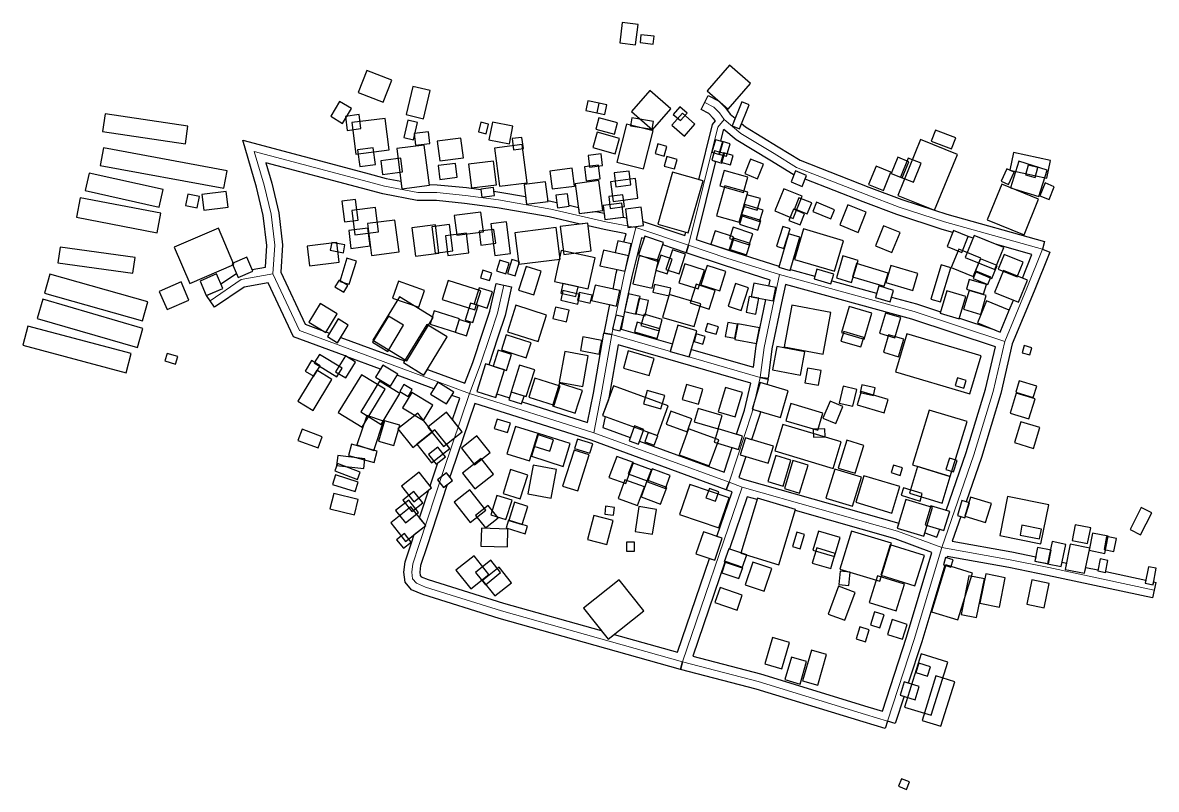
# Model space of a CAD drawing. Header units: metres. Extents: x 440623 to 441194, y 9210206 to 9210593.
import ezdxf

# ---------------------------------------------------------------- set-up
doc = ezdxf.new("R2010")
doc.units = ezdxf.units.M
doc.linetypes.add('DASHED', pattern=[0.25, -0.25])
for name, color, linetype in [('BANGUNAN', 4, 'Continuous'), ('JALAN', 8, 'Continuous'), ('JALAN_CL', 8, 'DASHED')]:
    doc.layers.add(name, color=color, linetype=linetype)

msp = doc.modelspace()

# ---------------------------------------------------------------- linework, layer by layer
at = {"layer": 'BANGUNAN'}
for points in [[(440931.63, 9210581.86), (440932.86, 9210592.02), (440924.92, 9210592.98), (440923.69, 9210582.82), (440931.63, 9210581.86)], [(440940.96, 9210586.1), (440934.32, 9210586.88), (440933.86, 9210582.91), (440940.49, 9210582.13), (440940.96, 9210586.1)], [(440989.51, 9210562.24), (440978.99, 9210571.48), (440967.74, 9210558.66), (440978.26, 9210549.42), (440989.51, 9210562.24)], [(440808.81, 9210564.03), (440796.17, 9210568.92), (440791.84, 9210557.73), (440804.48, 9210552.84), (440808.81, 9210564.03)], [(440819.35, 9210560.85), (440815.96, 9210546.62), (440824.71, 9210544.53), (440828.1, 9210558.77), (440819.35, 9210560.85)], [(440783.95, 9210542.15), (440788.47, 9210549.63), (440782.48, 9210553.25), (440777.96, 9210545.77), (440783.95, 9210542.15)], [(440913.3, 9210552.34), (440907.48, 9210553.55), (440906.46, 9210548.66), (440912.28, 9210547.45), (440913.3, 9210552.34)], [(440949.39, 9210549.5), (440938.87, 9210558.74), (440929.54, 9210548.11), (440940.06, 9210538.88), (440949.39, 9210549.5)], [(440916.04, 9210546.63), (440917.07, 9210551.59), (440913.16, 9210552.4), (440912.12, 9210547.45), (440916.04, 9210546.63)], [(440957.54, 9210547.31), (440953.92, 9210550.49), (440950.62, 9210546.73), (440954.24, 9210543.56), (440957.54, 9210547.31)], [(440988.86, 9210551.59), (440985.16, 9210553.1), (440980.23, 9210541.01), (440983.94, 9210539.5), (440988.86, 9210551.59)], [(440706.04, 9210540.83), (440664.31, 9210547.02), (440662.99, 9210538.12), (440704.72, 9210531.93), (440706.04, 9210540.83)], [(440792.32, 9210546.61), (440785.38, 9210545.73), (440786.28, 9210538.66), (440793.22, 9210539.55), (440792.32, 9210546.61)], [(440805.38, 9210544.68), (440788.69, 9210542.55), (440790.71, 9210526.68), (440807.4, 9210528.8), (440805.38, 9210544.68)], [(440819.75, 9210533.96), (440821.71, 9210542.66), (440816.83, 9210543.76), (440814.87, 9210535.06), (440819.75, 9210533.96)], [(440856.24, 9210536.96), (440857.46, 9210541.76), (440853.59, 9210542.74), (440852.37, 9210537.94), (440856.24, 9210536.96)], [(440857.68, 9210533.93), (440868.01, 9210531.87), (440869.77, 9210540.7), (440859.44, 9210542.76), (440857.68, 9210533.93)], [(440911.55, 9210539.27), (440920.98, 9210536.73), (440922.54, 9210542.52), (440913.11, 9210545.06), (440911.55, 9210539.27)], [(440935.66, 9210519.2), (440940.53, 9210538.44), (440926.96, 9210541.87), (440922.09, 9210522.63), (440935.66, 9210519.2)], [(440929.03, 9210540.97), (440939.99, 9210539.19), (440940.63, 9210543.14), (440929.67, 9210544.92), (440929.03, 9210540.97)], [(440961.5, 9210541.79), (440955.18, 9210547.34), (440949.9, 9210541.33), (440956.22, 9210535.78), (440961.5, 9210541.79)], [(440827.18, 9210537.99), (440820.02, 9210537.08), (440820.78, 9210531.12), (440827.94, 9210532.04), (440827.18, 9210537.99)], [(440910.1, 9210530.03), (440921.37, 9210526.88), (440923.53, 9210534.58), (440912.26, 9210537.74), (440910.1, 9210530.03)], [(441092.93, 9210534.95), (441082.79, 9210538.8), (441080.66, 9210533.19), (441090.81, 9210529.34), (441092.93, 9210534.95)], [(440825.13, 9210531.25), (440811.24, 9210529.48), (440813.83, 9210509.2), (440827.72, 9210510.97), (440825.13, 9210531.25)], [(440843.55, 9210534.74), (440831.69, 9210533.22), (440832.95, 9210523.3), (440844.82, 9210524.82), (440843.55, 9210534.74)], [(440874.44, 9210531.53), (440860.55, 9210529.76), (440863.01, 9210510.45), (440876.9, 9210512.22), (440874.44, 9210531.53)], [(440874.36, 9210535.14), (440869.4, 9210534.51), (440870.12, 9210528.83), (440875.08, 9210529.46), (440874.36, 9210535.14)], [(440942.83, 9210531.81), (440941.47, 9210527), (440946.06, 9210525.7), (440947.42, 9210530.51), (440942.83, 9210531.81)], [(440971.85, 9210533.94), (440970.06, 9210527.61), (440973.9, 9210526.52), (440975.7, 9210532.85), (440971.85, 9210533.94)], [(440977.5, 9210525.58), (440979.29, 9210531.9), (440975.44, 9210533), (440973.65, 9210526.68), (440977.5, 9210525.58)], [(441063.82, 9210505.89), (441082.34, 9210498.35), (441093.8, 9210526.51), (441075.28, 9210534.05), (441063.82, 9210505.89)], [(440661.75, 9210520.96), (440724.1, 9210509.45), (440725.74, 9210518.3), (440663.39, 9210529.81), (440661.75, 9210520.96)], [(440799.44, 9210529.9), (440791.5, 9210528.88), (440792.58, 9210520.37), (440800.52, 9210521.38), (440799.44, 9210529.9)], [(440813.26, 9210524.65), (440803.26, 9210523.37), (440804.14, 9210516.43), (440814.14, 9210517.7), (440813.26, 9210524.65)], [(440914.26, 9210526.89), (440907.71, 9210526.06), (440908.47, 9210520.11), (440915.02, 9210520.94), (440914.26, 9210526.89)], [(440947.33, 9210525.49), (440945.96, 9210520.68), (440951.22, 9210519.19), (440952.58, 9210524), (440947.33, 9210525.49)], [(440971.41, 9210528.37), (440970.04, 9210523.56), (440975.01, 9210522.15), (440976.38, 9210526.96), (440971.41, 9210528.37)], [(440975.95, 9210527.37), (440974.61, 9210522.66), (440979.42, 9210521.3), (440980.76, 9210526.01), (440975.95, 9210527.37)], [(441060.49, 9210516.97), (441066.04, 9210514.71), (441069.35, 9210522.82), (441063.79, 9210525.08), (441060.49, 9210516.97)], [(441065.17, 9210515.1), (441071.65, 9210512.46), (441075.55, 9210522.04), (441069.07, 9210524.67), (441065.17, 9210515.1)], [(441120.22, 9210518.66), (441138.89, 9210514.61), (441140.79, 9210523.41), (441122.13, 9210527.46), (441120.22, 9210518.66)], [(440833, 9210513.96), (440841.71, 9210515.07), (440840.82, 9210522.01), (440832.11, 9210520.9), (440833, 9210513.96)], [(440859.99, 9210523.17), (440847.45, 9210521.57), (440848.97, 9210509.67), (440861.51, 9210511.27), (440859.99, 9210523.17)], [(440899.73, 9210519.53), (440888.42, 9210518.09), (440889.56, 9210509.16), (440900.87, 9210510.6), (440899.73, 9210519.53)], [(440912.87, 9210521.12), (440905.81, 9210520.22), (440906.7, 9210513.27), (440913.75, 9210514.17), (440912.87, 9210521.12)], [(440986.64, 9210516.92), (440993.13, 9210514.28), (440996.09, 9210521.56), (440989.61, 9210524.2), (440986.64, 9210516.92)], [(441049.08, 9210511.29), (441056.49, 9210508.27), (441060.3, 9210517.64), (441052.89, 9210520.66), (441049.08, 9210511.29)], [(441119.48, 9210511.37), (441122.33, 9210517.56), (441118.7, 9210519.24), (441115.85, 9210513.05), (441119.48, 9210511.37)], [(441139.02, 9210518.62), (441124.7, 9210523.09), (441120.53, 9210509.73), (441134.85, 9210505.25), (441139.02, 9210518.62)], [(441133.02, 9210514.94), (441134.28, 9210519.93), (441129.44, 9210521.17), (441128.17, 9210516.18), (441133.02, 9210514.94)], [(440693.55, 9210508.8), (440656.23, 9210517.08), (440654.28, 9210508.29), (440691.6, 9210500.01), (440693.55, 9210508.8)], [(440913.15, 9210513.3), (440901.24, 9210511.78), (440903.16, 9210496.73), (440915.07, 9210498.25), (440913.15, 9210513.3)], [(440931.51, 9210514.36), (440919.05, 9210512.77), (440920.31, 9210502.85), (440932.77, 9210504.44), (440931.51, 9210514.36)], [(440928.34, 9210518.15), (440920.85, 9210517.19), (440921.73, 9210510.25), (440929.22, 9210511.2), (440928.34, 9210518.15)], [(440950.22, 9210517.54), (440942.78, 9210491.29), (440958.18, 9210486.93), (440965.62, 9210513.17), (440950.22, 9210517.54)], [(440976.3, 9210518.4), (440974.11, 9210510.7), (440986.08, 9210507.31), (440988.26, 9210515.01), (440976.3, 9210518.4)], [(441009.97, 9210512.69), (441015.53, 9210510.42), (441017.77, 9210515.93), (441012.22, 9210518.2), (441009.97, 9210512.69)], [(440725.29, 9210507.84), (440713.07, 9210506.28), (440714.08, 9210498.34), (440726.3, 9210499.9), (440725.29, 9210507.84)], [(440859.98, 9210509.81), (440853.67, 9210509), (440854.18, 9210505.04), (440860.48, 9210505.84), (440859.98, 9210509.81)], [(440886.24, 9210512.7), (440875.45, 9210511.33), (440876.71, 9210501.41), (440887.5, 9210502.78), (440886.24, 9210512.7)], [(440976.61, 9210510.71), (440972.33, 9210495.59), (440983.87, 9210492.32), (440988.16, 9210507.44), (440976.61, 9210510.71)], [(441001.71, 9210498.02), (441010.98, 9210494.25), (441015.55, 9210505.48), (441006.29, 9210509.25), (441001.71, 9210498.02)], [(441108.88, 9210493.5), (441127.41, 9210485.96), (441134.73, 9210503.95), (441116.21, 9210511.49), (441108.88, 9210493.5)], [(441142.6, 9210510.24), (441137.96, 9210512.13), (441135.34, 9210505.68), (441139.97, 9210503.79), (441142.6, 9210510.24)], [(440692.34, 9210496.88), (440651.76, 9210504.69), (440649.87, 9210494.87), (440690.45, 9210487.06), (440692.34, 9210496.88)], [(440705.99, 9210506.57), (440704.81, 9210500.84), (440710.68, 9210499.62), (440711.87, 9210505.36), (440705.99, 9210506.57)], [(440790.48, 9210503.83), (440783.54, 9210502.94), (440784.87, 9210492.48), (440791.82, 9210493.37), (440790.48, 9210503.83)], [(440892.21, 9210499.63), (440898.16, 9210500.39), (440897.35, 9210506.73), (440891.4, 9210505.97), (440892.21, 9210499.63)], [(440924.72, 9210501.9), (440915.3, 9210500.7), (440916.19, 9210493.76), (440925.6, 9210494.96), (440924.72, 9210501.9)], [(440925.22, 9210506.18), (440918.07, 9210505.26), (440918.83, 9210499.31), (440925.98, 9210500.22), (440925.22, 9210506.18)], [(440987.61, 9210506.2), (440985.97, 9210500.43), (440992.93, 9210498.45), (440994.57, 9210504.23), (440987.61, 9210506.2)], [(441020.38, 9210502.09), (441013.96, 9210504.71), (441011.7, 9210499.15), (441018.11, 9210496.54), (441020.38, 9210502.09)], [(441020.86, 9210497.76), (441029.99, 9210494.04), (441031.87, 9210498.67), (441022.74, 9210502.39), (441020.86, 9210497.76)], [(440800.46, 9210499.78), (440788.56, 9210498.27), (440790.12, 9210486.02), (440802.02, 9210487.54), (440800.46, 9210499.78)], [(440841.5, 9210485.76), (440854.9, 9210487.47), (440853.64, 9210497.39), (440840.24, 9210495.68), (440841.5, 9210485.76)], [(440934.46, 9210499.89), (440926.52, 9210498.88), (440927.7, 9210489.62), (440935.64, 9210490.64), (440934.46, 9210499.89)], [(440994.79, 9210493.15), (440985.54, 9210496.14), (440984.01, 9210491.39), (440993.26, 9210488.4), (440994.79, 9210493.15)], [(440995.98, 9210498.35), (440986.65, 9210501.36), (440984.81, 9210495.66), (440994.13, 9210492.64), (440995.98, 9210498.35)], [(441008.92, 9210493.22), (441014.48, 9210490.96), (441016.78, 9210496.61), (441011.22, 9210498.87), (441008.92, 9210493.22)], [(441047.86, 9210497.33), (441038.6, 9210501.1), (441034.48, 9210490.99), (441043.74, 9210487.22), (441047.86, 9210497.33)], [(440810.35, 9210493.44), (440796.46, 9210491.67), (440798.51, 9210475.57), (440812.4, 9210477.34), (440810.35, 9210493.44)], [(440830.7, 9210491.06), (440818.8, 9210489.55), (440820.63, 9210475.18), (440832.54, 9210476.7), (440830.7, 9210491.06)], [(440837.8, 9210491.11), (440828.87, 9210489.97), (440830.54, 9210476.81), (440839.47, 9210477.95), (440837.8, 9210491.11)], [(440866.61, 9210492.61), (440858.67, 9210491.6), (440860.73, 9210475.48), (440868.66, 9210476.5), (440866.61, 9210492.61)], [(440907.51, 9210491.91), (440893.63, 9210490.14), (440895.42, 9210476.08), (440909.31, 9210477.85), (440907.51, 9210491.91)], [(441052.49, 9210480.46), (441060.83, 9210477.07), (441064.9, 9210487.09), (441056.57, 9210490.48), (441052.49, 9210480.46)], [(440706.98, 9210461.43), (440729.22, 9210470.95), (440721.34, 9210489.34), (440699.11, 9210479.81), (440706.98, 9210461.43)], [(440796.73, 9210489.34), (440787.03, 9210488.1), (440788.17, 9210479.17), (440797.87, 9210480.41), (440796.73, 9210489.34)], [(440837.05, 9210475.57), (440847.63, 9210476.92), (440846.36, 9210486.84), (440835.78, 9210485.49), (440837.05, 9210475.57)], [(440860.26, 9210488.71), (440852.78, 9210487.76), (440853.66, 9210480.82), (440861.14, 9210481.77), (440860.26, 9210488.71)], [(440891.66, 9210489.64), (440870.82, 9210486.98), (440872.84, 9210471.11), (440893.68, 9210473.77), (440891.66, 9210489.64)], [(440945.69, 9210482.06), (440936.2, 9210485.24), (440933.05, 9210475.84), (440942.54, 9210472.66), (440945.69, 9210482.06)], [(440980.92, 9210484.98), (440971.76, 9210487.95), (440969.6, 9210481.29), (440978.77, 9210478.32), (440980.92, 9210484.98)], [(440978.95, 9210484.08), (440988.9, 9210480.87), (440990.75, 9210486.57), (440980.8, 9210489.79), (440978.95, 9210484.08)], [(441009.58, 9210488.93), (441005.78, 9210490.16), (441002.58, 9210480.26), (441006.38, 9210479.03), (441009.58, 9210488.93)], [(441003.74, 9210469.7), (441009.49, 9210467.99), (441014.46, 9210484.73), (441008.71, 9210486.44), (441003.74, 9210469.7)], [(441011.7, 9210473.59), (441031.79, 9210467.63), (441036.34, 9210482.96), (441016.26, 9210488.93), (441011.7, 9210473.59)], [(441099.31, 9210485.22), (441091.9, 9210488.23), (441088.59, 9210480.09), (441096, 9210477.08), (441099.31, 9210485.22)], [(441117.12, 9210479.55), (441102.24, 9210485.61), (441097.72, 9210474.49), (441112.6, 9210468.44), (441117.12, 9210479.55)], [(440640.46, 9210471.85), (440678.25, 9210466.68), (440679.34, 9210474.6), (440641.54, 9210479.78), (440640.46, 9210471.85)], [(440781, 9210482.14), (440766.09, 9210480.24), (440767.36, 9210470.32), (440782.27, 9210472.22), (440781, 9210482.14)], [(440785.1, 9210480.9), (440778.47, 9210482.12), (440777.75, 9210478.19), (440784.37, 9210476.97), (440785.1, 9210480.9)], [(440922.62, 9210482.92), (440921.31, 9210477.07), (440928.15, 9210475.53), (440929.46, 9210481.39), (440922.62, 9210482.92)], [(440979.34, 9210478.56), (440987.52, 9210475.91), (440989.37, 9210481.62), (440981.18, 9210484.27), (440979.34, 9210478.56)], [(440731.33, 9210464.43), (440738.69, 9210467.58), (440735.65, 9210474.66), (440728.3, 9210471.51), (440731.33, 9210464.43)], [(440787.3, 9210461.05), (440790.91, 9210472.68), (440786.14, 9210474.16), (440782.53, 9210462.53), (440787.3, 9210461.05)], [(440863.2, 9210473.16), (440861.52, 9210467.83), (440866.29, 9210466.32), (440867.97, 9210471.65), (440863.2, 9210473.16)], [(440869.29, 9210473.55), (440867.07, 9210466.51), (440870.88, 9210465.31), (440873.11, 9210472.35), (440869.29, 9210473.55)], [(440894.17, 9210478.12), (440890.67, 9210462.51), (440907.75, 9210458.68), (440911.25, 9210474.3), (440894.17, 9210478.12)], [(440915.38, 9210478.23), (440913.63, 9210470.42), (440926.31, 9210467.58), (440928.06, 9210475.39), (440915.38, 9210478.23)], [(440933.42, 9210475.45), (440930.25, 9210461.31), (440940.01, 9210459.12), (440943.18, 9210473.27), (440933.42, 9210475.45)], [(440941.89, 9210468.17), (440947.58, 9210466.26), (440950.09, 9210473.75), (440944.4, 9210475.66), (440941.89, 9210468.17)], [(440946.86, 9210468.58), (440953.5, 9210466.35), (440956.81, 9210476.24), (440950.17, 9210478.47), (440946.86, 9210468.58)], [(441043.79, 9210473.08), (441036.12, 9210475.36), (441032.82, 9210464.24), (441040.49, 9210461.97), (441043.79, 9210473.08)], [(441090.7, 9210469.53), (441101.81, 9210465.01), (441105.58, 9210474.27), (441094.47, 9210478.79), (441090.7, 9210469.53)], [(441102.74, 9210467.41), (441111.2, 9210463.96), (441113.83, 9210470.45), (441105.38, 9210473.89), (441102.74, 9210467.41)], [(441123.95, 9210464.79), (441126.98, 9210472.2), (441117.34, 9210476.13), (441114.32, 9210468.73), (441123.95, 9210464.79)], [(440854.61, 9210468.17), (440853.41, 9210464.36), (440857.97, 9210462.92), (440859.18, 9210466.73), (440854.61, 9210468.17)], [(440876.46, 9210470.08), (440872.68, 9210458.12), (440880.31, 9210455.71), (440884.09, 9210467.67), (440876.46, 9210470.08)], [(440953.42, 9210461.84), (440963.21, 9210458.67), (440966.29, 9210468.19), (440956.5, 9210471.35), (440953.42, 9210461.84)], [(440964.48, 9210460.81), (440974, 9210457.74), (440977.15, 9210467.5), (440967.64, 9210470.58), (440964.48, 9210460.81)], [(441031.5, 9210466.08), (441023.02, 9210468.6), (441021.6, 9210463.81), (441030.07, 9210461.29), (441031.5, 9210466.08)], [(441040.95, 9210464.75), (441056.87, 9210460.02), (441058.87, 9210466.73), (441042.94, 9210471.46), (441040.95, 9210464.75)], [(441057.74, 9210461.88), (441071.35, 9210457.84), (441073.91, 9210466.47), (441060.3, 9210470.51), (441057.74, 9210461.88)], [(441080.48, 9210453.54), (441085.27, 9210452.12), (441090.41, 9210469.41), (441085.62, 9210470.84), (441080.48, 9210453.54)], [(441110.7, 9210464.66), (441103.34, 9210467.65), (441101.83, 9210463.95), (441109.19, 9210460.95), (441110.7, 9210464.66)], [(441124.67, 9210451.95), (441129.21, 9210463.06), (441116.98, 9210468.06), (441112.44, 9210456.95), (441124.67, 9210451.95)], [(440633.66, 9210456.61), (440683.04, 9210442.56), (440685.78, 9210452.18), (440636.4, 9210466.23), (440633.66, 9210456.61)], [(440695.47, 9210448.3), (440706.5, 9210453.03), (440702.56, 9210462.22), (440691.54, 9210457.49), (440695.47, 9210448.3)], [(440715.27, 9210455.34), (440723.62, 9210458.91), (440720.47, 9210466.27), (440712.12, 9210462.69), (440715.27, 9210455.34)], [(440786.6, 9210460.47), (440782.18, 9210463.16), (440780.1, 9210459.74), (440784.52, 9210457.05), (440786.6, 9210460.47)], [(440825.31, 9210457.94), (440812.13, 9210462.58), (440809.14, 9210454.09), (440822.32, 9210449.45), (440825.31, 9210457.94)], [(440837.11, 9210462.9), (440834.09, 9210453.37), (440850.59, 9210448.15), (440853.6, 9210457.69), (440837.11, 9210462.9)], [(441098.35, 9210458.63), (441106.99, 9210456.06), (441108.42, 9210460.86), (441099.77, 9210463.42), (441098.35, 9210458.63)], [(440852.79, 9210459.31), (440850.21, 9210451.12), (440856.88, 9210449.01), (440859.47, 9210457.2), (440852.79, 9210459.31)], [(440894.98, 9210461.52), (440893.89, 9210456.64), (440901.55, 9210454.92), (440902.65, 9210459.8), (440894.98, 9210461.52)], [(440895.02, 9210457.84), (440893.93, 9210452.96), (440902.48, 9210451.04), (440903.58, 9210455.92), (440895.02, 9210457.84)], [(440908.79, 9210451.59), (440909.67, 9210455.49), (440903.23, 9210456.93), (440902.36, 9210453.03), (440908.79, 9210451.59)], [(440921.95, 9210450.08), (440923.69, 9210457.89), (440911.23, 9210460.68), (440909.48, 9210452.88), (440921.95, 9210450.08)], [(440931.9, 9210445.97), (440933.91, 9210454.92), (440928.05, 9210456.24), (440926.05, 9210447.28), (440931.9, 9210445.97)], [(440941.22, 9210460.96), (440940.34, 9210457.05), (440948.54, 9210455.22), (440949.41, 9210459.12), (440941.22, 9210460.96)], [(440971.69, 9210457.95), (440962.18, 9210461.03), (440959.13, 9210451.62), (440968.65, 9210448.55), (440971.69, 9210457.95)], [(440988.57, 9210459.25), (440981.91, 9210461.4), (440978.21, 9210449.97), (440984.87, 9210447.82), (440988.57, 9210459.25)], [(440991.22, 9210461.55), (440989.93, 9210454.67), (441000.93, 9210452.62), (441002.22, 9210459.5), (440991.22, 9210461.55)], [(441052.45, 9210454.44), (441059.87, 9210452.24), (441061.57, 9210457.99), (441054.16, 9210460.19), (441052.45, 9210454.44)], [(441085.14, 9210446.45), (441094.73, 9210443.6), (441098.06, 9210454.83), (441088.48, 9210457.68), (441085.14, 9210446.45)], [(441096.9, 9210448.44), (441105.53, 9210445.88), (441108.35, 9210455.37), (441099.72, 9210457.93), (441096.9, 9210448.44)], [(440683.31, 9210438.81), (440632.81, 9210453.46), (440630.02, 9210443.86), (440680.53, 9210429.2), (440683.31, 9210438.81)], [(440781.14, 9210446.16), (440772.6, 9210451.36), (440766.9, 9210442), (440775.44, 9210436.8), (440781.14, 9210446.16)], [(440829.66, 9210444.29), (440812.58, 9210454.69), (440799.27, 9210432.82), (440816.35, 9210422.43), (440829.66, 9210444.29)], [(440848.5, 9210451.48), (440845.8, 9210442.92), (440849.61, 9210441.72), (440852.32, 9210450.28), (440848.5, 9210451.48)], [(440871.25, 9210450.45), (440867.03, 9210437.1), (440882.55, 9210432.19), (440886.77, 9210445.54), (440871.25, 9210450.45)], [(440933.23, 9210453.88), (440931.52, 9210446.24), (440936.39, 9210445.15), (440938.11, 9210452.79), (440933.23, 9210453.88)], [(440945.26, 9210444.29), (440961.11, 9210439.72), (440964.43, 9210451.25), (440948.59, 9210455.82), (440945.26, 9210444.29)], [(440988.84, 9210454.93), (440987.34, 9210446.91), (440992.26, 9210445.99), (440993.76, 9210454.01), (440988.84, 9210454.93)], [(441010.39, 9210450.48), (441006.47, 9210429.48), (441026.13, 9210425.81), (441030.05, 9210446.81), (441010.39, 9210450.48)], [(441115.37, 9210436.91), (441119.9, 9210448.02), (441108.51, 9210452.67), (441103.97, 9210441.56), (441115.37, 9210436.91)], [(440814.71, 9210440.36), (440807.02, 9210445.04), (440799.03, 9210431.91), (440806.72, 9210427.23), (440814.71, 9210440.36)], [(440830.14, 9210447.61), (440828.03, 9210440.94), (440840.82, 9210436.9), (440842.93, 9210443.57), (440830.14, 9210447.61)], [(440891.25, 9210449.57), (440889.94, 9210443.72), (440896.87, 9210442.16), (440898.19, 9210448.02), (440891.25, 9210449.57)], [(440923.92, 9210437.5), (440925.51, 9210444.62), (440921.61, 9210445.5), (440920.01, 9210438.38), (440923.92, 9210437.5)], [(440934.2, 9210440.24), (440943.42, 9210437.58), (440945.09, 9210443.35), (440935.86, 9210446.01), (440934.2, 9210440.24)], [(441035.34, 9210436.8), (441046.84, 9210433.38), (441050.73, 9210446.48), (441039.23, 9210449.89), (441035.34, 9210436.8)], [(441054.55, 9210436.32), (441062.22, 9210434.04), (441065.24, 9210444.23), (441057.57, 9210446.51), (441054.55, 9210436.32)], [(440677.39, 9210426.13), (440625.3, 9210440), (440622.73, 9210430.34), (440674.82, 9210416.47), (440677.39, 9210426.13)], [(440776.28, 9210434.72), (440781.41, 9210431.6), (440786.78, 9210440.42), (440781.65, 9210443.54), (440776.28, 9210434.72)], [(440836.67, 9210434.56), (440826.42, 9210440.8), (440814.68, 9210421.52), (440824.93, 9210415.28), (440836.67, 9210434.56)], [(440842.72, 9210443.21), (440840.7, 9210436.82), (440846.42, 9210435.01), (440848.44, 9210441.4), (440842.72, 9210443.21)], [(440930.99, 9210437.08), (440942.45, 9210433.77), (440943.84, 9210438.57), (440932.37, 9210441.88), (440930.99, 9210437.08)], [(440962.46, 9210437.62), (440952.85, 9210440.4), (440949.05, 9210427.21), (440958.66, 9210424.44), (440962.46, 9210437.62)], [(440966.69, 9210437.43), (440972.28, 9210435.82), (440973.39, 9210439.66), (440967.8, 9210441.27), (440966.69, 9210437.43)], [(440978.11, 9210441.81), (440976.8, 9210434.78), (440981.71, 9210433.86), (440983.02, 9210440.89), (440978.11, 9210441.81)], [(440992.55, 9210431.16), (440994.01, 9210439.03), (440983.09, 9210441.07), (440981.62, 9210433.2), (440992.55, 9210431.16)], [(440866.4, 9210435.56), (440863.99, 9210427.93), (440876.51, 9210423.97), (440878.92, 9210431.6), (440866.4, 9210435.56)], [(440905.09, 9210434.47), (440903.82, 9210427.59), (440913.31, 9210425.84), (440914.58, 9210432.72), (440905.09, 9210434.47)], [(440961.12, 9210432.14), (440965.54, 9210430.86), (440966.65, 9210434.71), (440962.23, 9210435.98), (440961.12, 9210432.14)], [(441035.11, 9210432.41), (441045.19, 9210429.42), (441046.61, 9210434.21), (441036.53, 9210437.2), (441035.11, 9210432.41)], [(441056.49, 9210426.79), (441064.16, 9210424.51), (441066.79, 9210433.35), (441059.12, 9210435.63), (441056.49, 9210426.79)], [(441105.76, 9210424.99), (441068.25, 9210436.13), (441062.56, 9210416.96), (441100.06, 9210405.81), (441105.76, 9210424.99)], [(440862.43, 9210427.81), (440859.87, 9210419.7), (440866.54, 9210417.59), (440869.11, 9210425.7), (440862.43, 9210427.81)], [(440925.45, 9210418.77), (440938.45, 9210415.02), (440940.95, 9210423.67), (440927.95, 9210427.42), (440925.45, 9210418.77)], [(441002.77, 9210429.68), (441000.56, 9210417.88), (441014.76, 9210415.23), (441016.96, 9210427.03), (441002.77, 9210429.68)], [(441130.23, 9210425.39), (441131.33, 9210429), (441127.51, 9210430.17), (441126.4, 9210426.56), (441130.23, 9210425.39)], [(440700.94, 9210424.62), (440695.57, 9210426.22), (440694.42, 9210422.39), (440699.79, 9210420.78), (440700.94, 9210424.62)], [(440765.13, 9210417.26), (440769.4, 9210414.66), (440772.63, 9210419.96), (440768.35, 9210422.56), (440765.13, 9210417.26)], [(440769.7, 9210421.35), (440781.06, 9210414.44), (440783.66, 9210418.71), (440772.3, 9210425.62), (440769.7, 9210421.35)], [(440790.48, 9210421.85), (440785.35, 9210424.97), (440780.46, 9210416.94), (440785.59, 9210413.82), (440790.48, 9210421.85)], [(440896, 9210427.19), (440893.15, 9210411.72), (440904.95, 9210409.55), (440907.8, 9210425.02), (440896, 9210427.19)], [(440778.61, 9210413.1), (440770.92, 9210417.78), (440761.41, 9210402.16), (440769.1, 9210397.48), (440778.61, 9210413.1)], [(440811.72, 9210415.65), (440804.25, 9210420.2), (440800.61, 9210414.22), (440808.08, 9210409.67), (440811.72, 9210415.65)], [(440861.15, 9210403.95), (440865.58, 9210417.98), (440856.05, 9210420.99), (440851.61, 9210406.97), (440861.15, 9210403.95)], [(440868.87, 9210406.82), (440876.5, 9210404.4), (440880.76, 9210417.85), (440873.13, 9210420.26), (440868.87, 9210406.82)], [(441018.29, 9210418.79), (441016.91, 9210411.38), (441023.79, 9210410.1), (441025.17, 9210417.51), (441018.29, 9210418.79)], [(440805.38, 9210408.16), (440793.43, 9210415.44), (440781.8, 9210396.34), (440793.76, 9210389.06), (440805.38, 9210408.16)], [(440812.86, 9210405.94), (440802.6, 9210412.18), (440793.16, 9210396.66), (440803.41, 9210390.42), (440812.86, 9210405.94)], [(440819.04, 9210407.91), (440814.84, 9210410.47), (440812.76, 9210407.05), (440816.96, 9210404.49), (440819.04, 9210407.91)], [(440828.27, 9210405.64), (440836.39, 9210400.69), (440840.03, 9210406.67), (440831.91, 9210411.62), (440828.27, 9210405.64)], [(440877.88, 9210404.15), (440890.55, 9210400.14), (440893.57, 9210409.67), (440880.89, 9210413.68), (440877.88, 9210404.15)], [(440889.66, 9210399.75), (440901.17, 9210396.11), (440904.79, 9210407.55), (440893.28, 9210411.19), (440889.66, 9210399.75)], [(440965.46, 9210408.2), (440957.35, 9210410.54), (440955.13, 9210402.86), (440963.24, 9210400.52), (440965.46, 9210408.2)], [(441004.58, 9210393.92), (441008.58, 9210407.34), (440994.41, 9210411.57), (440990.41, 9210398.15), (441004.58, 9210393.92)], [(441044.74, 9210406.47), (441051.52, 9210404.94), (441052.4, 9210408.85), (441045.62, 9210410.37), (441044.74, 9210406.47)], [(441097.12, 9210408.69), (441098.29, 9210412.52), (441093.88, 9210413.86), (441092.71, 9210410.04), (441097.12, 9210408.69)], [(441132, 9210403.94), (441133.75, 9210409.67), (441124.93, 9210412.37), (441123.18, 9210406.63), (441132, 9210403.94)], [(440829.36, 9210400.09), (440818.87, 9210406.47), (440814.19, 9210398.78), (440824.68, 9210392.4), (440829.36, 9210400.09)], [(440867.78, 9210402.79), (440874.18, 9210400.76), (440875.39, 9210404.57), (440868.99, 9210406.6), (440867.78, 9210402.79)], [(440948.09, 9210399.79), (440920.52, 9210409.9), (440915.01, 9210394.88), (440942.58, 9210384.77), (440948.09, 9210399.79)], [(440935.56, 9210400.79), (440944.39, 9210398.24), (440946.33, 9210404.97), (440937.5, 9210407.51), (440935.56, 9210400.79)], [(440981.88, 9210394.14), (440985.53, 9210406.4), (440976.91, 9210408.97), (440973.25, 9210396.72), (440981.88, 9210394.14)], [(441041.06, 9210399.51), (441043.11, 9210407.97), (441036.31, 9210409.61), (441034.26, 9210401.15), (441041.06, 9210399.51)], [(441058.89, 9210402.91), (441045.3, 9210406.99), (441043.28, 9210400.28), (441056.87, 9210396.2), (441058.89, 9210402.91)], [(441129.87, 9210393.14), (441132.97, 9210403.29), (441123.41, 9210406.21), (441120.31, 9210396.06), (441129.87, 9210393.14)], [(441023.46, 9210387.43), (441026.04, 9210396.06), (441009.94, 9210400.86), (441007.37, 9210392.23), (441023.46, 9210387.43)], [(441032.53, 9210390.8), (441036.08, 9210399.39), (441029.62, 9210402.07), (441026.06, 9210393.47), (441032.53, 9210390.8)], [(440796.11, 9210394.87), (440791.16, 9210380.04), (440799.7, 9210377.19), (440804.65, 9210392.02), (440796.11, 9210394.87)], [(440829.27, 9210386.66), (440821.81, 9210396.06), (440811.83, 9210388.15), (440819.29, 9210378.74), (440829.27, 9210386.66)], [(440844.16, 9210386.67), (440836.34, 9210396.53), (440826.93, 9210389.07), (440834.75, 9210379.21), (440844.16, 9210386.67)], [(440946.97, 9210390.48), (440957.58, 9210386.59), (440959.99, 9210393.16), (440949.38, 9210397.05), (440946.97, 9210390.48)], [(440973.17, 9210388.11), (440975.18, 9210394.82), (440963.12, 9210398.42), (440961.12, 9210391.71), (440973.17, 9210388.11)], [(441090.22, 9210364.07), (441098.68, 9210391.78), (441079.55, 9210397.62), (441071.09, 9210369.92), (441090.22, 9210364.07)], [(440761.42, 9210382.32), (440771.59, 9210378.57), (440773.66, 9210384.2), (440763.5, 9210387.95), (440761.42, 9210382.32)], [(440805.08, 9210392.14), (440802.13, 9210381.89), (440809.82, 9210379.68), (440812.77, 9210389.93), (440805.08, 9210392.14)], [(440821.32, 9210380.43), (440828.78, 9210371.03), (440837.92, 9210378.28), (440830.46, 9210387.68), (440821.32, 9210380.43)], [(440860.41, 9210388.31), (440867.01, 9210386.22), (440868.52, 9210390.99), (440861.92, 9210393.07), (440860.41, 9210388.31)], [(440866.77, 9210375.59), (440878.21, 9210371.97), (440882.57, 9210385.74), (440871.13, 9210389.36), (440866.77, 9210375.59)], [(440935.79, 9210387.87), (440931.09, 9210389.59), (440928.33, 9210382.06), (440933.03, 9210380.34), (440935.79, 9210387.87)], [(440953.5, 9210375.02), (440968.72, 9210369.44), (440973.54, 9210382.58), (440958.32, 9210388.16), (440953.5, 9210375.02)], [(440983.46, 9210377.81), (440985.46, 9210384.52), (440973.19, 9210388.18), (440971.19, 9210381.47), (440983.46, 9210377.81)], [(441001.77, 9210377.02), (441031.16, 9210368.12), (441035.22, 9210381.52), (441005.83, 9210390.42), (441001.77, 9210377.02)], [(441027.06, 9210388.17), (441021.14, 9210387.98), (441021.26, 9210383.98), (441027.18, 9210384.17), (441027.06, 9210388.17)], [(441132.07, 9210378.26), (441135.28, 9210388.76), (441125.72, 9210391.68), (441122.51, 9210381.18), (441132.07, 9210378.26)], [(440858.35, 9210376.29), (440851.68, 9210384.7), (440843.85, 9210378.48), (440850.51, 9210370.08), (440858.35, 9210376.29)], [(440898.67, 9210380.68), (440882.73, 9210385.73), (440879.11, 9210374.29), (440895.05, 9210369.24), (440898.67, 9210380.68)], [(440880.37, 9210379.49), (440888.41, 9210376.95), (440890.22, 9210382.67), (440882.18, 9210385.21), (440880.37, 9210379.49)], [(440900.79, 9210378.24), (440908.49, 9210375.8), (440910, 9210380.57), (440902.3, 9210383.01), (440900.79, 9210378.24)], [(440942.75, 9210384.59), (440937.98, 9210386.34), (440936.26, 9210381.65), (440941.03, 9210379.9), (440942.75, 9210384.59)], [(440998.46, 9210370.76), (441001.04, 9210379.38), (440986.95, 9210383.58), (440984.38, 9210374.96), (440998.46, 9210370.76)], [(441033.75, 9210368.34), (441042.36, 9210365.73), (441046.62, 9210379.81), (441038.01, 9210382.42), (441033.75, 9210368.34)], [(440801.42, 9210376.88), (440788.5, 9210380.48), (440786.89, 9210374.7), (440799.81, 9210371.1), (440801.42, 9210376.88)], [(440835.79, 9210374.02), (440831.95, 9210378.86), (440827.25, 9210375.13), (440831.09, 9210370.29), (440835.79, 9210374.02)], [(440894.82, 9210359.27), (440902.45, 9210356.86), (440908.21, 9210375.04), (440900.58, 9210377.46), (440894.82, 9210359.27)], [(440779.99, 9210366.94), (440791.43, 9210362.54), (440792.87, 9210366.27), (440781.43, 9210370.68), (440779.99, 9210366.94)], [(440780.91, 9210369.71), (440794.65, 9210368.12), (440795.23, 9210373.09), (440781.48, 9210374.68), (440780.91, 9210369.71)], [(440844.42, 9210365.74), (440850.64, 9210357.9), (440859.95, 9210365.29), (440853.74, 9210373.13), (440844.42, 9210365.74)], [(440930.55, 9210371.14), (440922.1, 9210374.24), (440918.21, 9210363.63), (440926.66, 9210360.53), (440930.55, 9210371.14)], [(440939.58, 9210367.52), (440930, 9210371.04), (440927.93, 9210365.41), (440937.52, 9210361.89), (440939.58, 9210367.52)], [(440998.26, 9210361.58), (441005.92, 9210359.26), (441009.88, 9210372.33), (441002.22, 9210374.65), (440998.26, 9210361.58)], [(441018.54, 9210369.83), (441010.88, 9210372.15), (441006.59, 9210357.98), (441014.25, 9210355.66), (441018.54, 9210369.83)], [(441091.86, 9210366.48), (441093.62, 9210372.25), (441089.8, 9210373.42), (441088.04, 9210367.65), (441091.86, 9210366.48)], [(440791.78, 9210361.32), (440780.46, 9210364.89), (440778.95, 9210360.12), (440790.27, 9210356.55), (440791.78, 9210361.32)], [(440828.82, 9210358.47), (440822.61, 9210366.31), (440813.72, 9210359.26), (440819.93, 9210351.42), (440828.82, 9210358.47)], [(440839.4, 9210362.13), (440836.29, 9210366.04), (440831.72, 9210362.41), (440834.82, 9210358.5), (440839.4, 9210362.13)], [(440873.46, 9210352.89), (440877.24, 9210364.84), (440868.66, 9210367.56), (440864.88, 9210355.61), (440873.46, 9210352.89)], [(440880, 9210369.87), (440877.29, 9210355.34), (440889.09, 9210353.15), (440891.79, 9210367.68), (440880, 9210369.87)], [(440949.04, 9210364.67), (440939.95, 9210368), (440937.54, 9210361.43), (440946.63, 9210358.1), (440949.04, 9210364.67)], [(441027.56, 9210353.13), (441040.96, 9210349.07), (441045.39, 9210363.7), (441031.99, 9210367.76), (441027.56, 9210353.13)], [(441060.38, 9210366.05), (441064.9, 9210364.68), (441066.06, 9210368.51), (441061.54, 9210369.88), (441060.38, 9210366.05)], [(441086.07, 9210350.7), (441090.16, 9210364.09), (441073.75, 9210369.11), (441069.66, 9210355.72), (441086.07, 9210350.7)], [(440936.06, 9210358.88), (440926.28, 9210362.47), (440922.84, 9210353.08), (440932.62, 9210349.5), (440936.06, 9210358.88)], [(440947.33, 9210358.64), (440937.46, 9210362.26), (440934.36, 9210353.81), (440944.23, 9210350.19), (440947.33, 9210358.64)], [(440958.98, 9210360.05), (440953.82, 9210344.9), (440973.58, 9210338.17), (440978.74, 9210353.32), (440958.98, 9210360.05)], [(441042.67, 9210351.11), (441060.79, 9210345.62), (441064.85, 9210359.02), (441046.72, 9210364.51), (441042.67, 9210351.11)], [(440777.56, 9210347.82), (440789.88, 9210344.72), (440791.83, 9210352.48), (440779.52, 9210355.58), (440777.56, 9210347.82)], [(440824.35, 9210350.85), (440819.84, 9210356.54), (440814.35, 9210352.19), (440818.86, 9210346.5), (440824.35, 9210350.85)], [(440856.08, 9210347.2), (440848.02, 9210357.36), (440840.19, 9210351.15), (440848.25, 9210340.98), (440856.08, 9210347.2)], [(440866.28, 9210342.36), (440869.34, 9210352.19), (440861.7, 9210354.57), (440858.64, 9210344.73), (440866.28, 9210342.36)], [(440967.1, 9210353.37), (440971.86, 9210351.63), (440973.58, 9210356.32), (440968.82, 9210358.07), (440967.1, 9210353.37)], [(440984.69, 9210325.39), (441003.83, 9210319.59), (441012.26, 9210347.44), (440993.12, 9210353.24), (440984.69, 9210325.39)], [(441065.46, 9210354.62), (441074.97, 9210351.74), (441076.12, 9210355.57), (441066.62, 9210358.45), (441065.46, 9210354.62)], [(441108.03, 9210340.96), (441110.95, 9210350.52), (441100.47, 9210353.72), (441097.55, 9210344.16), (441108.03, 9210340.96)], [(441115.15, 9210334.39), (441135.87, 9210330.23), (441139.81, 9210349.84), (441119.09, 9210354), (441115.15, 9210334.39)], [(440825.85, 9210339.45), (440818.4, 9210348.85), (440808.26, 9210340.81), (440815.71, 9210331.41), (440825.85, 9210339.45)], [(440822.24, 9210345.98), (440817.27, 9210352.25), (440810.68, 9210347.02), (440815.65, 9210340.75), (440822.24, 9210345.98)], [(440862.28, 9210343.26), (440857.31, 9210349.53), (440850.96, 9210344.5), (440855.93, 9210338.23), (440862.28, 9210343.26)], [(440874.4, 9210339.83), (440877.26, 9210349.03), (440870.57, 9210351.11), (440867.71, 9210341.91), (440874.4, 9210339.83)], [(440916.05, 9210345.1), (440920.53, 9210344.55), (440921.02, 9210348.52), (440916.53, 9210349.07), (440916.05, 9210345.1)], [(440933.31, 9210348.92), (440931.33, 9210336.43), (440940.22, 9210335.03), (440942.19, 9210347.52), (440933.31, 9210348.92)], [(441063.5, 9210338.08), (441076.9, 9210334.03), (441081.26, 9210348.43), (441067.86, 9210352.49), (441063.5, 9210338.08)], [(441087.02, 9210336.92), (441089.94, 9210346.48), (441080.43, 9210349.39), (441077.51, 9210339.82), (441087.02, 9210336.92)], [(441096.1, 9210352.02), (441093.8, 9210344.48), (441097.62, 9210343.31), (441099.93, 9210350.85), (441096.1, 9210352.02)], [(441186.15, 9210334.75), (441191.72, 9210345.85), (441186.36, 9210348.54), (441180.79, 9210337.44), (441186.15, 9210334.75)], [(440866.45, 9210338.21), (440875.89, 9210335.28), (440877.07, 9210339.1), (440867.64, 9210342.03), (440866.45, 9210338.21)], [(440910.59, 9210344.4), (440907.45, 9210332.4), (440917.12, 9210329.86), (440920.27, 9210341.86), (440910.59, 9210344.4)], [(440867.31, 9210337.59), (440853.99, 9210338.06), (440853.68, 9210329.06), (440866.99, 9210328.59), (440867.31, 9210337.59)], [(440965.82, 9210336.19), (440962.03, 9210325.07), (440971.5, 9210321.84), (440975.29, 9210332.96), (440965.82, 9210336.19)], [(441010.65, 9210328.76), (441014.48, 9210327.6), (441016.69, 9210334.91), (441012.86, 9210336.07), (441010.65, 9210328.76)], [(441020.89, 9210327.03), (441031.82, 9210323.72), (441034.72, 9210333.29), (441023.79, 9210336.6), (441020.89, 9210327.03)], [(441034.57, 9210317.44), (441054.71, 9210311.33), (441060.51, 9210330.48), (441040.36, 9210336.58), (441034.57, 9210317.44)], [(441125.35, 9210334.6), (441135.15, 9210332.63), (441136.13, 9210337.53), (441126.34, 9210339.5), (441125.35, 9210334.6)], [(441161, 9210338.19), (441153.16, 9210339.77), (441151.58, 9210331.89), (441159.42, 9210330.32), (441161, 9210338.19)], [(440818.49, 9210331.02), (440815.09, 9210335.31), (440811.17, 9210332.21), (440814.58, 9210327.92), (440818.49, 9210331.02)], [(440927.03, 9210331), (440927.04, 9210326.46), (440931.04, 9210326.47), (440931.03, 9210331), (440927.03, 9210331)], [(441139.28, 9210320.03), (441146.15, 9210318.66), (441148.41, 9210329.89), (441141.54, 9210331.27), (441139.28, 9210320.03)], [(441160.23, 9210326.94), (441168.07, 9210325.36), (441169.81, 9210334.02), (441161.97, 9210335.59), (441160.23, 9210326.94)], [(441167.71, 9210327.32), (441172.61, 9210326.34), (441173.92, 9210332.84), (441169.02, 9210333.82), (441167.71, 9210327.32)], [(440985.37, 9210317.99), (440987.63, 9210324.62), (440978.6, 9210327.69), (440976.34, 9210321.07), (440985.37, 9210317.99)], [(441020.69, 9210320.47), (441029.96, 9210317.66), (441032.28, 9210325.31), (441023.01, 9210328.12), (441020.69, 9210320.47)], [(441060, 9210329.58), (441055.24, 9210314.3), (441072.42, 9210308.95), (441077.18, 9210324.22), (441060, 9210329.58)], [(441132.87, 9210321.46), (441139.73, 9210320.08), (441141.11, 9210326.95), (441134.25, 9210328.32), (441132.87, 9210321.46)], [(441160.46, 9210328.04), (441150.66, 9210330.01), (441148.09, 9210317.26), (441157.9, 9210315.29), (441160.46, 9210328.04)], [(440857.71, 9210314.74), (440850.25, 9210324.15), (440841.06, 9210316.86), (440848.51, 9210307.45), (440857.71, 9210314.74)], [(440863.61, 9210315.62), (440858.64, 9210321.89), (440850.94, 9210315.78), (440855.91, 9210309.51), (440863.61, 9210315.62)], [(440977.01, 9210321.22), (440975.08, 9210315.54), (440983.68, 9210312.61), (440985.61, 9210318.29), (440977.01, 9210321.22)], [(440996.34, 9210306.27), (441000.25, 9210317.74), (440990.78, 9210320.96), (440986.88, 9210309.5), (440996.34, 9210306.27)], [(441088.02, 9210319.49), (441080.68, 9210295.95), (441094.05, 9210291.79), (441101.39, 9210315.33), (441088.02, 9210319.49)], [(441090.56, 9210318.38), (441091.7, 9210322.01), (441087.88, 9210323.2), (441086.74, 9210319.57), (441090.56, 9210318.38)], [(441164.54, 9210316.51), (441168.46, 9210315.72), (441169.67, 9210321.77), (441165.75, 9210322.56), (441164.54, 9210316.51)], [(440869.13, 9210310.54), (440862.92, 9210318.38), (440854.54, 9210311.73), (440860.75, 9210303.9), (440869.13, 9210310.54)], [(441039.05, 9210309.22), (441039.74, 9210315.91), (441034.76, 9210316.43), (441034.07, 9210309.73), (441039.05, 9210309.22)], [(441053.54, 9210313.97), (441049.37, 9210300.6), (441062.94, 9210296.37), (441067.1, 9210309.74), (441053.54, 9210313.97)], [(441095.64, 9210294.57), (441103.49, 9210293), (441107.39, 9210312.44), (441099.55, 9210314.02), (441095.64, 9210294.57)], [(441105.14, 9210300.19), (441114.95, 9210298.22), (441117.92, 9210313.01), (441108.11, 9210314.98), (441105.14, 9210300.19)], [(441188.47, 9210310.33), (441192.39, 9210309.54), (441194.05, 9210317.82), (441190.13, 9210318.61), (441188.47, 9210310.33)], [(440935.81, 9210296.34), (440923.38, 9210312.01), (440905.34, 9210297.71), (440917.76, 9210282.03), (440935.81, 9210296.34)], [(440974.21, 9210308.08), (440971.63, 9210300.5), (440982.83, 9210296.69), (440985.41, 9210304.26), (440974.21, 9210308.08)], [(441037.02, 9210291.61), (441042.26, 9210305.61), (441033.84, 9210308.77), (441028.59, 9210294.77), (441037.02, 9210291.61)], [(441140.06, 9210310.15), (441131.24, 9210311.93), (441128.78, 9210299.71), (441137.61, 9210297.94), (441140.06, 9210310.15)], [(441052.06, 9210295.9), (441050.02, 9210289.35), (441054.79, 9210287.87), (441056.83, 9210294.41), (441052.06, 9210295.9)], [(441060.85, 9210291.94), (441058.52, 9210284.47), (441066.16, 9210282.09), (441068.49, 9210289.56), (441060.85, 9210291.94)], [(441044.6, 9210288.24), (441042.73, 9210282.25), (441047.5, 9210280.76), (441049.37, 9210286.76), (441044.6, 9210288.24)], [(441009.21, 9210280.48), (441000.56, 9210282.98), (440996.69, 9210269.61), (441005.34, 9210267.11), (441009.21, 9210280.48)], [(441027.89, 9210274.34), (441020.2, 9210276.56), (441015.72, 9210261.07), (441023.41, 9210258.85), (441027.89, 9210274.34)], [(441080.57, 9210243.68), (441088.91, 9210270.46), (441075.55, 9210274.62), (441067.2, 9210247.84), (441080.57, 9210243.68)], [(441006.87, 9210261.7), (441014.55, 9210259.47), (441017.83, 9210270.8), (441010.15, 9210273.03), (441006.87, 9210261.7)], [(441078.8, 9210263.42), (441080.29, 9210268.19), (441074.28, 9210270.06), (441072.79, 9210265.29), (441078.8, 9210263.42)], [(441082.95, 9210263.52), (441075.97, 9210241.11), (441085.52, 9210238.13), (441092.5, 9210260.54), (441082.95, 9210263.52)], [(441072.53, 9210251.52), (441074.61, 9210258.2), (441067, 9210260.58), (441064.92, 9210253.89), (441072.53, 9210251.52)], [(441064.12, 9210208), (441068.15, 9210206.35), (441069.66, 9210210.06), (441065.62, 9210211.7), (441064.12, 9210208)]]:
    msp.add_lwpolyline(points, close=True, dxfattribs=at)
at = {"layer": 'JALAN'}
for points in [[(440820.01, 9210334.82), (440825.85, 9210339.45), (440822.8, 9210343.3), (440827.44, 9210357.38), (440828.82, 9210358.47), (440828.1, 9210359.38), (440831.07, 9210368.41), (440831.93, 9210370.96), (440835.79, 9210374.02), (440834.54, 9210375.6), (440837.92, 9210378.28), (440836.24, 9210380.39), (440844.16, 9210386.67), (440839.31, 9210392.78), (440842.96, 9210403.59), (440839.04, 9210405.03), (440840.03, 9210406.67), (440831.91, 9210411.62), (440829.94, 9210408.39), (440811.45, 9210415.22), (440811.72, 9210415.65), (440804.25, 9210420.2), (440803.1, 9210418.3), (440785.83, 9210424.68), (440785.35, 9210424.97), (440785.29, 9210424.88), (440759.28, 9210434.48), (440746.53, 9210461.84), (440734.41, 9210459.6), (440719.42, 9210449.46), (440715.4, 9210455.39), (440723.62, 9210458.91), (440722.61, 9210461.27), (440730.42, 9210466.55), (440731.33, 9210464.43), (440738.69, 9210467.58), (440738.31, 9210468.45), (440745.05, 9210469.7), (440745.05, 9210469.7), (440745.71, 9210480.65), (440743.99, 9210495.65), (440740.49, 9210510.02), (440733.63, 9210533.66), (440795.58, 9210517.19), (440805.96, 9210514.45), (440813.34, 9210513.04), (440813.83, 9210509.2), (440827.72, 9210510.97), (440827.68, 9210511.29), (440831.65, 9210511.26), (440846.34, 9210509.78), (440853.69, 9210508.81), (440854.18, 9210505.04), (440860.48, 9210505.84), (440860.22, 9210507.96), (440863.15, 9210507.57), (440876.22, 9210505.24), (440876.71, 9210501.41), (440887.5, 9210502.78), (440887.44, 9210503.25), (440889.64, 9210502.86), (440891.86, 9210502.35), (440892.21, 9210499.63), (440898.16, 9210500.39), (440898.09, 9210500.92), (440902.77, 9210499.85), (440903.16, 9210496.73), (440911.63, 9210497.81), (440915.79, 9210496.86), (440916.19, 9210493.76), (440925.43, 9210494.93), (440927.07, 9210494.62), (440927.7, 9210489.62), (440931.81, 9210490.15), (440931.72, 9210489.64), (440931.89, 9210490.16), (440935.64, 9210490.64), (440935.38, 9210492.63), (440956.45, 9210485.57), (440956.87, 9210487.3), (440958.18, 9210486.93), (440965.62, 9210513.17), (440963.42, 9210513.8), (440970.3, 9210541.63), (440971.82, 9210543.42), (440970.78, 9210544.86), (440968.61, 9210547.12), (440964.62, 9210549.16), (440968.26, 9210556.28), (440973.45, 9210553.63), (440976.93, 9210550.01), (440979.23, 9210546.83), (440981.76, 9210544.75), (440980.23, 9210541.01), (440983.94, 9210539.5), (440984.99, 9210542.08), (440986.99, 9210540.43), (441003.51, 9210530.43), (441014.56, 9210523.56), (441049.23, 9210510.06), (441065.86, 9210503.73), (441082.25, 9210498.39), (441082.34, 9210498.35), (441082.34, 9210498.36), (441088.43, 9210496.37), (441137.74, 9210482.65), (441136.67, 9210478.79), (441140.39, 9210477.32), (441132.56, 9210457.62), (441121.46, 9210430.97), (441115.7, 9210406.03), (441105.9, 9210373.72), (441098.15, 9210351.39), (441096.1, 9210352.02), (441093.8, 9210344.48), (441095.56, 9210343.94), (441091.21, 9210331.44), (441121.22, 9210326.06), (441133.3, 9210323.6), (441132.87, 9210321.46), (441139.31, 9210320.17), (441139.28, 9210320.03), (441146.15, 9210318.66), (441146.58, 9210320.83), (441148.72, 9210320.37), (441148.09, 9210317.26), (441157.9, 9210315.29), (441158.5, 9210318.28), (441164.63, 9210316.97), (441164.54, 9210316.51), (441168.46, 9210315.72), (441168.54, 9210316.13), (441188.76, 9210311.8), (441188.47, 9210310.33), (441192.39, 9210309.54), (441192.68, 9210310.97), (441193.83, 9210310.72), (441192.16, 9210302.89), (441139.13, 9210314.24), (441119.71, 9210318.2), (441088.71, 9210323.76), (441088.48, 9210323.02), (441087.88, 9210323.2), (441086.74, 9210319.57), (441087.39, 9210319.37), (441075.85, 9210280.72), (441069.07, 9210259.93), (441067, 9210260.58), (441064.92, 9210253.89), (441066.9, 9210253.28), (441062.42, 9210239.53), (441058.61, 9210240.77), (441057.44, 9210236.95), (441046.39, 9210240.33), (440992.34, 9210256.83), (440954.29, 9210266.8), (440955.3, 9210270.67), (440954.22, 9210266.82), (440862.82, 9210292.57), (440824.38, 9210304.6), (440818.75, 9210306.93), (440815.41, 9210310.75), (440814.74, 9210315.94), (440815.45, 9210321.03), (440818.81, 9210331.16), (440820.01, 9210334.82)], [(441003.89, 9210470.18), (441003.74, 9210469.7), (441009.49, 9210467.99), (441009.66, 9210468.54), (441022, 9210465.16), (441021.6, 9210463.81), (441030.07, 9210461.29), (441030.53, 9210462.82), (441053.1, 9210456.63), (441052.45, 9210454.44), (441059.87, 9210452.24), (441060.56, 9210454.58), (441073.16, 9210451.13), (441085.34, 9210447.1), (441085.14, 9210446.45), (441094.73, 9210443.6), (441094.83, 9210443.96), (441112.12, 9210438.23), (441115.37, 9210436.91), (441119.9, 9210448.02), (441119.89, 9210448.02), (441121.99, 9210453.05), (441124.67, 9210451.95), (441129.21, 9210463.06), (441126.55, 9210464.15), (441131.31, 9210476.13), (441112.99, 9210481.23), (441102.24, 9210485.61), (441101.74, 9210484.37), (441099.25, 9210485.06), (441099.31, 9210485.22), (441091.9, 9210488.23), (441091.49, 9210487.22), (441086.12, 9210488.71), (441063.2, 9210496.19), (441046.36, 9210502.6), (441017, 9210514.02), (441017.77, 9210515.93), (441012.22, 9210518.2), (441011.4, 9210516.2), (441010.97, 9210516.37), (440999.32, 9210523.62), (440982.35, 9210533.88), (440976.02, 9210539.1), (440975.79, 9210538.82), (440974.4, 9210533.22), (440971.85, 9210533.94), (440970.06, 9210527.61), (440971.11, 9210527.31), (440970.04, 9210523.56), (440971.89, 9210523.04), (440962.15, 9210483.66), (440978.87, 9210478.06), (441003.89, 9210470.18)], [(440854.67, 9210436.98), (440858.16, 9210447.54), (440861.35, 9210461.49), (440869.15, 9210459.7), (440865.87, 9210445.38), (440862.27, 9210434.46), (440857.6, 9210420.5), (440856.05, 9210420.99), (440851.61, 9210406.97), (440861.15, 9210403.95), (440861.74, 9210405.83), (440868.11, 9210403.82), (440867.78, 9210402.79), (440874.18, 9210400.76), (440874.51, 9210401.79), (440907.46, 9210391.36), (440910.4, 9210406.07), (440915.68, 9210436.34), (440919.62, 9210435.65), (440915.7, 9210436.45), (440918.65, 9210450.82), (440921.95, 9210450.08), (440923.69, 9210457.89), (440920.26, 9210458.66), (440921.91, 9210466.69), (440922.35, 9210468.47), (440926.31, 9210467.58), (440928.06, 9210475.39), (440924.28, 9210476.24), (440924.31, 9210476.39), (440928.15, 9210475.53), (440929.46, 9210481.39), (440925.76, 9210482.22), (440926.82, 9210486.52), (440915.78, 9210488.65), (440907.69, 9210490.51), (440907.51, 9210491.91), (440903.71, 9210491.42), (440888.04, 9210495.02), (440861.93, 9210499.66), (440845.42, 9210501.83), (440831.22, 9210503.26), (440821.49, 9210503.33), (440804.18, 9210506.64), (440793.53, 9210509.45), (440745.26, 9210522.29), (440748.23, 9210512.08), (440751.88, 9210497.05), (440753.74, 9210480.86), (440752.91, 9210467.11), (440765.14, 9210440.85), (440774.42, 9210437.42), (440775.44, 9210436.8), (440775.57, 9210437), (440777.28, 9210436.36), (440776.28, 9210434.72), (440781.41, 9210431.6), (440783.02, 9210434.25), (440815.2, 9210422.37), (440814.68, 9210421.52), (440824.93, 9210415.28), (440826.67, 9210418.13), (440845.64, 9210411.13), (440849.54, 9210421.6), (440854.67, 9210436.98)], [(440926.05, 9210447.28), (440926.09, 9210447.27), (440924.28, 9210438.47), (440950.14, 9210431), (440949.05, 9210427.21), (440958.66, 9210424.44), (440959.75, 9210428.23), (440991.09, 9210419.19), (440992.4, 9210429.77), (440997.29, 9210453.3), (441000.93, 9210452.62), (441002.22, 9210459.5), (440998.79, 9210460.14), (440999.47, 9210463.19), (440976.4, 9210470.45), (440957.07, 9210476.93), (440958.34, 9210480.72), (440957.07, 9210476.93), (440945.29, 9210480.88), (440945.69, 9210482.06), (440936.2, 9210485.24), (440935.81, 9210484.05), (440934.56, 9210484.47), (440929.72, 9210464.92), (440926.61, 9210449.8), (440926.05, 9210447.28)], [(440714.95, 9210456.09), (440714.98, 9210456.02), (440714.93, 9210456.08), (440714.95, 9210456.09)], [(440994.41, 9210411.57), (440990.41, 9210398.15), (440994.53, 9210396.92), (440994.18, 9210395.46), (440989.98, 9210382.68), (440986.95, 9210383.58), (440984.38, 9210374.96), (440987.17, 9210374.13), (440983.73, 9210363.63), (440986.56, 9210362.6), (441064.23, 9210340.51), (441063.5, 9210338.08), (441076.9, 9210334.03), (441077.41, 9210335.72), (441083.46, 9210333.49), (441084.87, 9210337.57), (441087.02, 9210336.92), (441089.94, 9210346.48), (441088.16, 9210347.03), (441098.29, 9210376.19), (441107.97, 9210408.09), (441112.92, 9210429.54), (441070.84, 9210443.47), (441007.16, 9210460.93), (441005.13, 9210451.68), (441000.3, 9210428.46), (440998.45, 9210413.55), (440994.48, 9210414.04), (440998.37, 9210413.12), (440997.76, 9210410.57), (440994.41, 9210411.57)], [(440925.51, 9210444.62), (440921.61, 9210445.5), (440920.01, 9210438.38), (440923.92, 9210437.5), (440925.51, 9210444.62)], [(440928.33, 9210382.06), (440933.03, 9210380.34), (440933.63, 9210381.98), (440976.21, 9210366.37), (440980.27, 9210378.76), (440983.46, 9210377.81), (440985.46, 9210384.52), (440982.46, 9210385.41), (440986.47, 9210397.64), (440989.71, 9210411.26), (440922.8, 9210430.57), (440918.27, 9210404.6), (440917.9, 9210402.75), (440915.01, 9210394.88), (440916.24, 9210394.43), (440915.11, 9210388.77), (440928.93, 9210383.71), (440928.33, 9210382.06)], [(440838.66, 9210365.87), (440838, 9210363.89), (440836.29, 9210366.04), (440831.72, 9210362.41), (440834.82, 9210358.5), (440836.73, 9210360.01), (440826.4, 9210328.65), (440823.27, 9210319.2), (440822.81, 9210315.91), (440823.04, 9210314.18), (440823.54, 9210313.6), (440827.11, 9210312.12), (440865.1, 9210300.24), (440914.33, 9210286.37), (440917.76, 9210282.03), (440920.9, 9210284.52), (440952.74, 9210275.55), (440968.82, 9210322.76), (440971.5, 9210321.84), (440975.29, 9210332.96), (440972.61, 9210333.88), (440980.27, 9210356.37), (440977.35, 9210357.43), (440978.72, 9210361.19), (440977.34, 9210357.44), (440909.22, 9210382.41), (440850.53, 9210400.99), (440838.66, 9210365.87)], [(441048.72, 9210247.98), (441056.03, 9210245.75), (441068.21, 9210283.11), (441080.99, 9210325.87), (441062.44, 9210332.7), (441012.13, 9210347.01), (441012.26, 9210347.44), (440993.12, 9210353.24), (440992.89, 9210352.48), (440987.88, 9210353.9), (440978.92, 9210327.58), (440978.6, 9210327.69), (440976.34, 9210321.07), (440976.66, 9210320.96), (440960.47, 9210273.45), (440994.52, 9210264.52), (441048.72, 9210247.98)]]:
    msp.add_lwpolyline(points, close=True, dxfattribs=at)
at = {"layer": 'JALAN_CL', "lineweight": 9}
for points in [[(440976.3, 9210544.07), (440973.85, 9210547.43), (440971.03, 9210550.37), (440966.44, 9210552.72)], [(440966.44, 9210552.72), (440971.03, 9210550.37), (440973.85, 9210547.43), (440976.3, 9210544.07)], [(440976.3, 9210544.07), (440973.04, 9210540.23), (440958.34, 9210480.72)], [(440958.34, 9210480.72), (440973.04, 9210540.23), (440976.3, 9210544.07)], [(440976.3, 9210544.07), (440984.67, 9210537.15), (441001.42, 9210527.03), (441012.76, 9210519.96), (441047.79, 9210506.33), (441064.53, 9210499.96), (441087.28, 9210492.54), (441136.67, 9210478.79)], [(441136.67, 9210478.79), (441087.28, 9210492.54), (441064.53, 9210499.96), (441047.79, 9210506.33), (441012.76, 9210519.96), (441001.42, 9210527.03), (440984.67, 9210537.15), (440976.3, 9210544.07)], [(440931.72, 9210489.64), (440916.61, 9210492.57), (440888.84, 9210498.94), (440862.54, 9210503.62), (440845.88, 9210505.81), (440831.43, 9210507.26), (440821.88, 9210507.33), (440805.07, 9210510.55), (440794.56, 9210513.32), (440739.45, 9210527.97), (440744.36, 9210511.05), (440747.93, 9210496.35), (440749.73, 9210480.75), (440748.85, 9210466.34)], [(440748.85, 9210466.34), (440749.73, 9210480.75), (440747.93, 9210496.35), (440744.36, 9210511.05), (440739.45, 9210527.97), (440794.56, 9210513.32), (440805.07, 9210510.55), (440821.88, 9210507.33), (440831.43, 9210507.26), (440845.88, 9210505.81), (440862.54, 9210503.62), (440888.84, 9210498.94), (440916.61, 9210492.57), (440931.72, 9210489.64)], [(440931.72, 9210489.64), (440925.81, 9210465.8), (440919.62, 9210435.65)], [(440919.62, 9210435.65), (440925.81, 9210465.8), (440931.72, 9210489.64)], [(440931.72, 9210489.64), (440958.34, 9210480.72)], [(440958.34, 9210480.72), (440931.72, 9210489.64)], [(441004.16, 9210465.9), (440977.64, 9210474.25), (440958.34, 9210480.72)], [(440958.34, 9210480.72), (440977.64, 9210474.25), (441004.16, 9210465.9)], [(441117.63, 9210432.2), (441128.85, 9210459.13), (441136.67, 9210478.79)], [(441136.67, 9210478.79), (441128.85, 9210459.13), (441117.63, 9210432.2)], [(440717.18, 9210452.77), (440732.87, 9210463.38), (440748.85, 9210466.34)], [(440748.85, 9210466.34), (440732.87, 9210463.38), (440717.18, 9210452.77)], [(440847.99, 9210405.99), (440762.21, 9210437.66), (440748.85, 9210466.34)], [(440748.85, 9210466.34), (440762.21, 9210437.66), (440847.99, 9210405.99)], [(441004.16, 9210465.9), (441001.21, 9210452.51), (440996.35, 9210429.11), (440994.48, 9210414.04)], [(440994.48, 9210414.04), (440996.35, 9210429.11), (441001.21, 9210452.51), (441004.16, 9210465.9)], [(441004.16, 9210465.9), (441072, 9210447.3), (441117.63, 9210432.2)], [(441117.63, 9210432.2), (441072, 9210447.3), (441004.16, 9210465.9)], [(440865.25, 9210460.59), (440862.01, 9210446.46), (440858.47, 9210435.72), (440853.31, 9210420.27), (440847.99, 9210405.99)], [(440847.99, 9210405.99), (440853.31, 9210420.27), (440858.47, 9210435.72), (440862.01, 9210446.46), (440865.25, 9210460.59)], [(440919.62, 9210435.65), (440914.33, 9210405.34), (440910.51, 9210386.2)], [(440910.51, 9210386.2), (440914.33, 9210405.34), (440919.62, 9210435.65)], [(440919.62, 9210435.65), (440994.48, 9210414.04)], [(440994.48, 9210414.04), (440919.62, 9210435.65)], [(441085.9, 9210328.33), (441102.1, 9210374.96), (441111.83, 9210407.06), (441117.63, 9210432.2)], [(441117.63, 9210432.2), (441111.83, 9210407.06), (441102.1, 9210374.96), (441085.9, 9210328.33)], [(440978.72, 9210361.19), (440990.33, 9210396.55), (440994.48, 9210414.04)], [(440994.48, 9210414.04), (440990.33, 9210396.55), (440978.72, 9210361.19)], [(440955.3, 9210270.67), (440863.96, 9210296.41), (440825.74, 9210308.36), (440821.15, 9210310.27), (440819.23, 9210312.46), (440818.78, 9210315.92), (440819.36, 9210320.11), (440822.61, 9210329.9), (440834.86, 9210367.14), (440847.99, 9210405.99)], [(440847.99, 9210405.99), (440834.86, 9210367.14), (440822.61, 9210329.9), (440819.36, 9210320.11), (440818.78, 9210315.92), (440819.23, 9210312.46), (440821.15, 9210310.27), (440825.74, 9210308.36), (440863.96, 9210296.41), (440955.3, 9210270.67)], [(440847.99, 9210405.99), (440910.51, 9210386.2)], [(440910.51, 9210386.2), (440847.99, 9210405.99)], [(440978.72, 9210361.19), (440910.51, 9210386.2)], [(440910.51, 9210386.2), (440978.72, 9210361.19)], [(440985.32, 9210358.79), (440978.72, 9210361.19)], [(440978.72, 9210361.19), (440985.32, 9210358.79)], [(440985.32, 9210358.79), (440955.3, 9210270.67)], [(440955.3, 9210270.67), (440985.32, 9210358.79)], [(440985.32, 9210358.79), (441063.68, 9210336.51), (441085.9, 9210328.33)], [(441085.9, 9210328.33), (441063.68, 9210336.51), (440985.32, 9210358.79)], [(441085.9, 9210328.33), (441072.03, 9210281.91), (441058.61, 9210240.77)], [(441058.61, 9210240.77), (441072.03, 9210281.91), (441085.9, 9210328.33)], [(441085.9, 9210328.33), (441120.47, 9210322.13), (441139.95, 9210318.15), (441193, 9210306.81)], [(441193, 9210306.81), (441139.95, 9210318.15), (441120.47, 9210322.13), (441085.9, 9210328.33)], [(441058.61, 9210240.77), (441047.56, 9210244.15), (440993.43, 9210260.67), (440955.3, 9210270.67)], [(440955.3, 9210270.67), (440993.43, 9210260.67), (441047.56, 9210244.15), (441058.61, 9210240.77)]]:
    msp.add_lwpolyline(points, dxfattribs=at)

doc.saveas('drawing.dxf')
